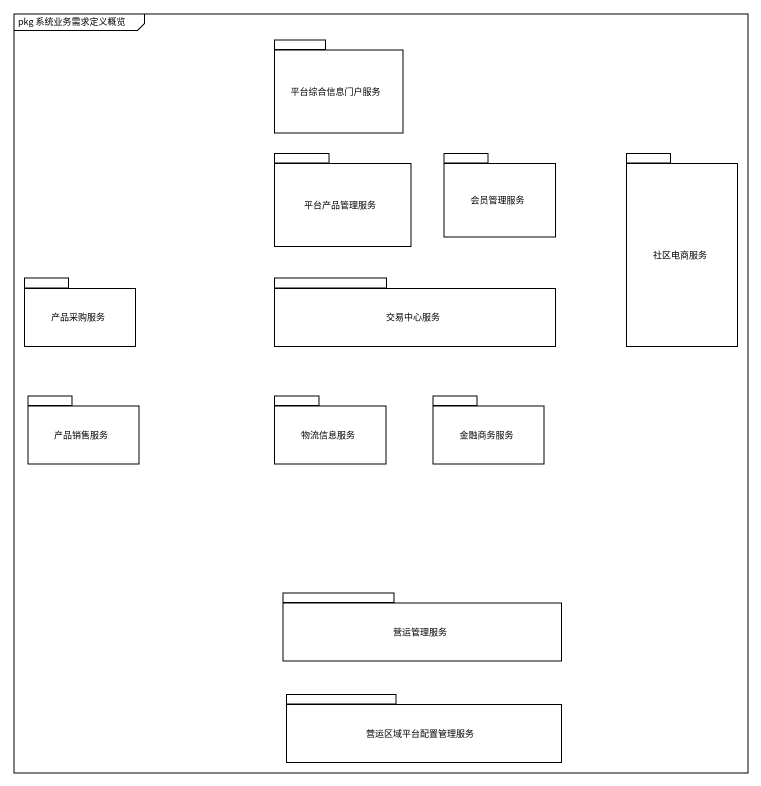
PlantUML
@startuml
mainframe pkg 系统业务需求定义概览
package 平台综合信息门户服务 {
}
package 平台产品管理服务 {
}
package 会员管理服务 {
}
package 社区电商服务 {
}
package 产品采购服务 {
}
package 交易中心服务 {
}
package 产品销售服务 {
}
package 物流信息服务 {
}
package 金融商务服务 {
}
package 营运管理服务 {
}
package 营运区域平台配置管理服务 {
}
@enduml
